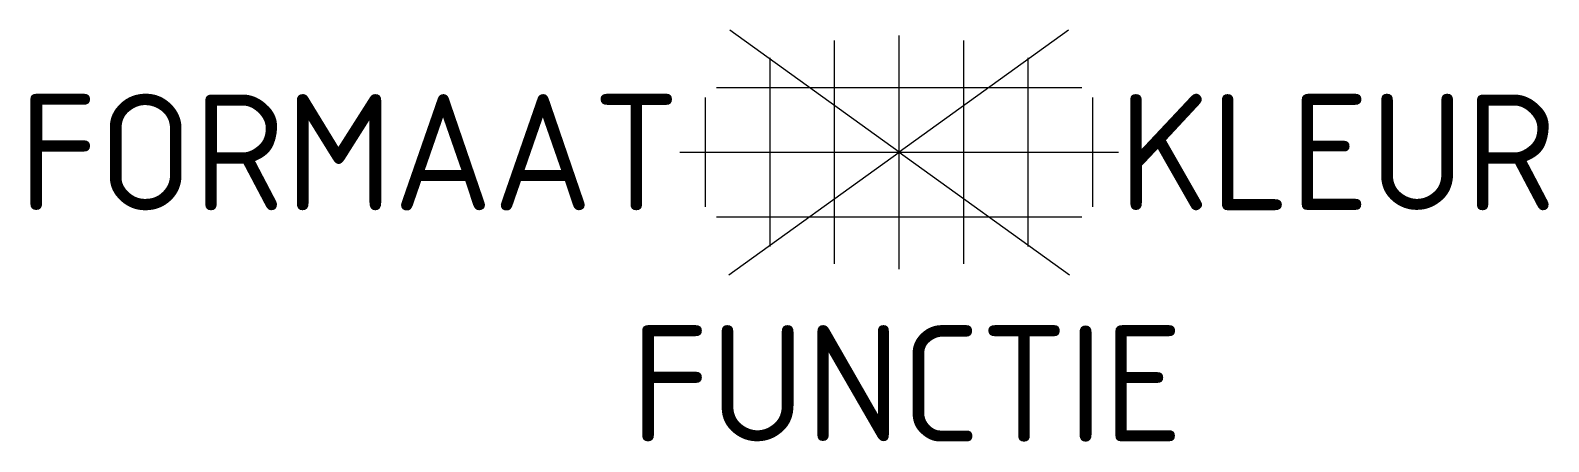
# Model space of a CAD drawing. Extents: x -13.5 to 10.1, y -4.5 to 1.9.
import ezdxf
from ezdxf.enums import TextEntityAlignment as Align

# ---------------------------------------------------------------- set-up
doc = ezdxf.new("R2010")
doc.units = 0
doc.styles.add('NLCS-ISO', font='NLCS-ISO.ttf')

msp = doc.modelspace()

# ---------------------------------------------------------------- linework, layer by layer
for p, q in [((-1, -1.73), (-1, 1.73)), ((0, -1.81), (0, 1.81)), ((1, -1.73), (1, 1.73)), ((-2, -1.463), (-2, 1.463)), ((2, -1.463), (2, 1.463)), ((-2.83, 1), (2.83, 1)), ((-3, -0.847), (-3, 0.847)), ((3, -0.847), (3, 0.847)), ((-3.395, 0), (3.395, 0)), ((-2.83, -1), (2.83, -1))]:
    msp.add_line(p, q)
at = {"ltscale": 0.1, "flags": 128}
for points in [[(-2.64, -1.9), (0, 0), (-2.622, 1.888)], [(2.622, 1.888), (0, 0), (2.64, -1.9)]]:
    msp.add_lwpolyline(points, dxfattribs=at)

# ---------------------------------------------------------------- texts
at = {"style": 'NLCS-ISO'}
msp.add_attdef('FORMAAT', text='20x20', height=1.8, dxfattribs=at).set_placement((-3.395, 0), align=Align.MIDDLE_RIGHT)
msp.add_attdef('KLEUR', text='G', height=1.8, dxfattribs=at).set_placement((3.395, 0), align=Align.MIDDLE_LEFT)
at = {"style": 'NLCS-ISO', "flags": 1}
msp.add_attdef('FUNCTIE', text='', height=1.8, dxfattribs=at).set_placement((0.116, -3.585), align=Align.MIDDLE_CENTER)

doc.saveas('drawing.dxf')
